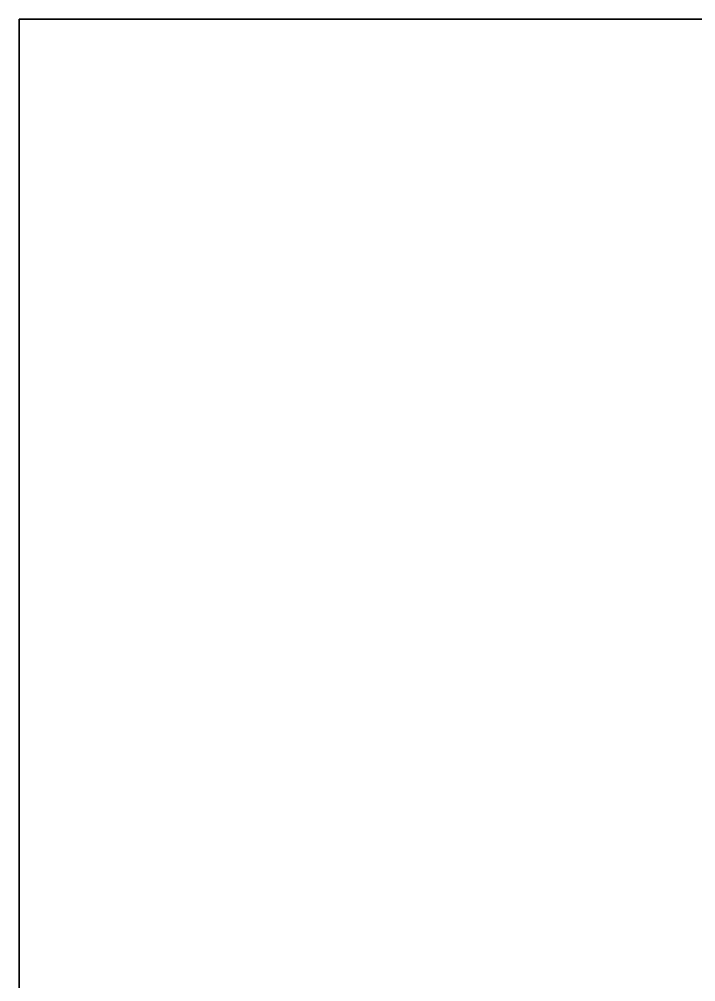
# Model space of a CAD drawing. Extents: x 0 to 5228, y -2725 to 0.
# Drawn here: x 0 to 957, y -1363 to 0 of the extents above; entities that cross this region are included whole.
import ezdxf

# ---------------------------------------------------------------- set-up
doc = ezdxf.new("R2010")
doc.units = 0
doc.layers.add('LAYER0', color=7, linetype='CONTINUOUS')

msp = doc.modelspace()

# ---------------------------------------------------------------- linework, layer by layer
at = {"layer": 'LAYER0', "invisible_edges": 1}
for points in [[(5227.5, 0), (0, -2725.14), (0, 0), (5227.5, 0)], [(0, 0, 5), (5227.5, 0), (0, 0), (0, 0, 5)], [(5227.5, 0), (0, 0, 5), (5227.5, 0, 5), (5227.5, 0)], [(0, 0, 5), (0, -2725.14), (0, -2725.14, 5), (0, 0, 5)], [(0, -2725.14), (0, 0, 5), (0, 0), (0, -2725.14)], [(5227.5, -2725.14, 5), (0, 0, 5), (0, -2725.14, 5), (5227.5, -2725.14, 5)], [(0, 0, 5), (5227.5, -2725.14, 5), (5227.5, 0, 5), (0, 0, 5)], [(0, -2725.14), (5227.5, 0), (5227.5, -2725.14), (0, -2725.14)]]:
    msp.add_3dface(points, dxfattribs=at)

doc.saveas('drawing.dxf')
